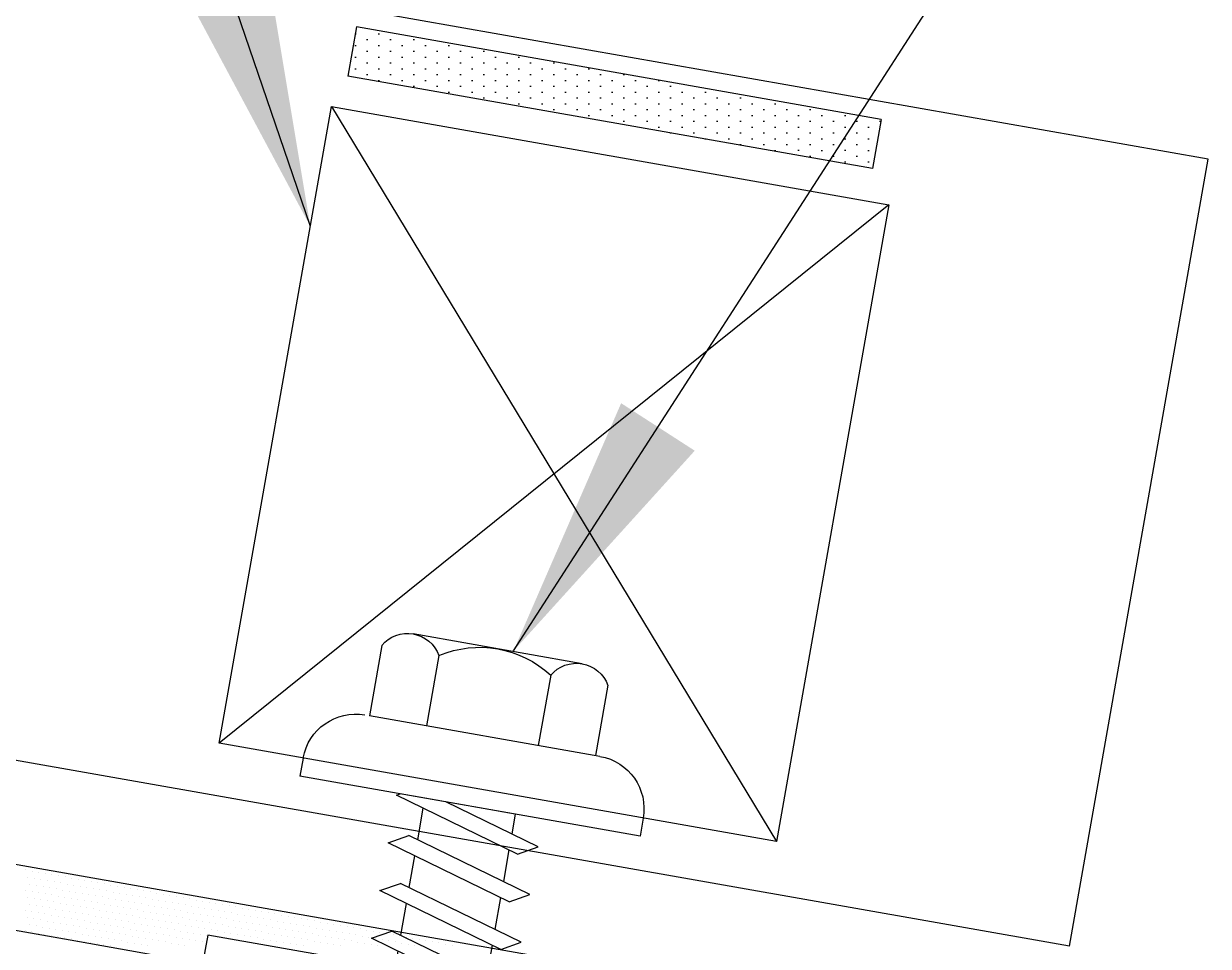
# Model space of a CAD drawing. Header units: inches. Extents: x -33163 to 19162, y -8858 to 30669.
# Drawn here: x -17013.512 to -17011.29, y 18034.654 to 18036.385 of the extents above; entities that cross this region are included whole.
import ezdxf

# ---------------------------------------------------------------- set-up
doc = ezdxf.new("R2010")
doc.units = ezdxf.units.IN
doc.layers.get('0').update_dxf_attribs({"color": 9, "lineweight": 0})
for name, color, linetype in [('20 - 7.2 PANEL', 5, 'Continuous'), ('CLOSURE', 8, 'Continuous'), ('FASTENER', 9, 'Continuous'), ('SEALANT', 11, 'Continuous'), ('TAPE', 9, 'Continuous'), ('TEXT', 7, 'Continuous')]:
    doc.layers.add(name, color=color, linetype=linetype)
doc.styles.add('TEXT', font='SIMPLEX.shx', dxfattribs={"width": 0.75, "height": 0.375})
doc.dimstyles.new('DETAIL$7', dxfattribs={"dimscale": 4, "dimtxt": 0.375, "dimasz": 0.125, "dimexe": 0.0625, "dimexo": 0.0625, "dimgap": 0.0625, "dimtad": 1, "dimdec": 4, "dimzin": 3, "dimdsep": 46, "dimlunit": 4, "dimtxsty": 'TEXT', "dimblk": 'ARCHTICK', "dimcen": 0.0625, "dimclrd": 7, "dimclre": 7, "dimclrt": 2, "dimadec": 0, "dimazin": 0, "dimtfac": 0.6, "dimtdec": 4, "dimtmove": 0, "dimatfit": 3, "dimfxl": 1, "dimfrac": 2, "dimtolj": 1, "dimtzin": 0, "dimarcsym": 0})

# ---------------------------------------------------------------- blocks, each defined once
blk = doc.blocks.new('*X325')
at = {"color": 0}
for p, q in [((-0.55625, 0.1375), (-0.55625, 0.1375)), ((-0.54375, 0.1375), (-0.54375, 0.1375)), ((-0.53125, 0.1375), (-0.53125, 0.1375)), ((-0.51875, 0.1375), (-0.51875, 0.1375)), ((-0.50625, 0.1375), (-0.50625, 0.1375)), ((-0.49375, 0.1375), (-0.49375, 0.1375)), ((-0.48125, 0.1375), (-0.48125, 0.1375)), ((-0.46875, 0.1375), (-0.46875, 0.1375)), ((-0.45625, 0.1375), (-0.45625, 0.1375)), ((-0.44375, 0.1375), (-0.44375, 0.1375)), ((-0.43125, 0.1375), (-0.43125, 0.1375)), ((-0.41875, 0.1375), (-0.41875, 0.1375)), ((-0.40625, 0.1375), (-0.40625, 0.1375)), ((-0.39375, 0.1375), (-0.39375, 0.1375)), ((-0.38125, 0.1375), (-0.38125, 0.1375)), ((-0.36875, 0.1375), (-0.36875, 0.1375)), ((-0.35625, 0.1375), (-0.35625, 0.1375)), ((-0.34375, 0.1375), (-0.34375, 0.1375)), ((-0.33125, 0.1375), (-0.33125, 0.1375)), ((-0.31875, 0.1375), (-0.31875, 0.1375)), ((-0.30625, 0.1375), (-0.30625, 0.1375)), ((-0.29375, 0.1375), (-0.29375, 0.1375)), ((-0.28125, 0.1375), (-0.28125, 0.1375)), ((-0.26875, 0.1375), (-0.26875, 0.1375)), ((-0.25625, 0.1375), (-0.25625, 0.1375)), ((-0.24375, 0.1375), (-0.24375, 0.1375)), ((-0.23125, 0.1375), (-0.23125, 0.1375)), ((-0.21875, 0.1375), (-0.21875, 0.1375)), ((-0.20625, 0.1375), (-0.20625, 0.1375)), ((-0.19375, 0.1375), (-0.19375, 0.1375)), ((-0.18125, 0.1375), (-0.18125, 0.1375)), ((-0.16875, 0.1375), (-0.16875, 0.1375)), ((-0.15625, 0.1375), (-0.15625, 0.1375)), ((-0.14375, 0.1375), (-0.14375, 0.1375)), ((-0.13125, 0.1375), (-0.13125, 0.1375)), ((-0.11875, 0.1375), (-0.11875, 0.1375)), ((-0.10625, 0.1375), (-0.10625, 0.1375)), ((-0.09375, 0.1375), (-0.09375, 0.1375)), ((-0.08125, 0.1375), (-0.08125, 0.1375)), ((-0.06875, 0.1375), (-0.06875, 0.1375)), ((-0.05625, 0.1375), (-0.05625, 0.1375)), ((-0.04375, 0.1375), (-0.04375, 0.1375)), ((-0.03125, 0.1375), (-0.03125, 0.1375)), ((-0.01875, 0.1375), (-0.01875, 0.1375)), ((-0.00625, 0.1375), (-0.00625, 0.1375)), ((0.00625, 0.1375), (0.00625, 0.1375)), ((0.01875, 0.1375), (0.01875, 0.1375)), ((0.03125, 0.1375), (0.03125, 0.1375)), ((0.04375, 0.1375), (0.04375, 0.1375)), ((0.05625, 0.1375), (0.05625, 0.1375)), ((0.06875, 0.1375), (0.06875, 0.1375)), ((0.08125, 0.1375), (0.08125, 0.1375)), ((0.09375, 0.1375), (0.09375, 0.1375)), ((0.10625, 0.1375), (0.10625, 0.1375)), ((0.11875, 0.1375), (0.11875, 0.1375)), ((0.13125, 0.1375), (0.13125, 0.1375)), ((0.14375, 0.1375), (0.14375, 0.1375)), ((0.15625, 0.1375), (0.15625, 0.1375)), ((0.16875, 0.1375), (0.16875, 0.1375)), ((0.18125, 0.1375), (0.18125, 0.1375)), ((0.19375, 0.1375), (0.19375, 0.1375)), ((0.20625, 0.1375), (0.20625, 0.1375)), ((0.21875, 0.1375), (0.21875, 0.1375)), ((0.23125, 0.1375), (0.23125, 0.1375)), ((0.24375, 0.1375), (0.24375, 0.1375)), ((0.25625, 0.1375), (0.25625, 0.1375)), ((-0.55, 0.125), (-0.55, 0.125)), ((-0.54375, 0.1125), (-0.54375, 0.1125)), ((-0.5375, 0.125), (-0.5375, 0.125)), ((-0.53125, 0.1125), (-0.53125, 0.1125)), ((-0.525, 0.125), (-0.525, 0.125)), ((-0.51875, 0.1125), (-0.51875, 0.1125)), ((-0.5125, 0.125), (-0.5125, 0.125)), ((-0.50625, 0.1125), (-0.50625, 0.1125)), ((-0.5, 0.125), (-0.5, 0.125)), ((-0.49375, 0.1125), (-0.49375, 0.1125)), ((-0.4875, 0.125), (-0.4875, 0.125)), ((-0.48125, 0.1125), (-0.48125, 0.1125)), ((-0.475, 0.125), (-0.475, 0.125)), ((-0.46875, 0.1125), (-0.46875, 0.1125)), ((-0.4625, 0.125), (-0.4625, 0.125)), ((-0.45625, 0.1125), (-0.45625, 0.1125)), ((-0.45, 0.125), (-0.45, 0.125)), ((-0.44375, 0.1125), (-0.44375, 0.1125)), ((-0.4375, 0.125), (-0.4375, 0.125)), ((-0.43125, 0.1125), (-0.43125, 0.1125)), ((-0.425, 0.125), (-0.425, 0.125)), ((-0.41875, 0.1125), (-0.41875, 0.1125)), ((-0.4125, 0.125), (-0.4125, 0.125)), ((-0.40625, 0.1125), (-0.40625, 0.1125)), ((-0.4, 0.125), (-0.4, 0.125)), ((-0.39375, 0.1125), (-0.39375, 0.1125)), ((-0.3875, 0.125), (-0.3875, 0.125)), ((-0.38125, 0.1125), (-0.38125, 0.1125)), ((-0.375, 0.125), (-0.375, 0.125)), ((-0.36875, 0.1125), (-0.36875, 0.1125)), ((-0.3625, 0.125), (-0.3625, 0.125)), ((-0.35625, 0.1125), (-0.35625, 0.1125)), ((-0.35, 0.125), (-0.35, 0.125)), ((-0.34375, 0.1125), (-0.34375, 0.1125)), ((-0.3375, 0.125), (-0.3375, 0.125)), ((-0.33125, 0.1125), (-0.33125, 0.1125)), ((-0.325, 0.125), (-0.325, 0.125)), ((-0.31875, 0.1125), (-0.31875, 0.1125)), ((-0.3125, 0.125), (-0.3125, 0.125)), ((-0.30625, 0.1125), (-0.30625, 0.1125)), ((-0.3, 0.125), (-0.3, 0.125)), ((-0.29375, 0.1125), (-0.29375, 0.1125)), ((-0.2875, 0.125), (-0.2875, 0.125)), ((-0.28125, 0.1125), (-0.28125, 0.1125)), ((-0.275, 0.125), (-0.275, 0.125)), ((-0.26875, 0.1125), (-0.26875, 0.1125)), ((-0.2625, 0.125), (-0.2625, 0.125)), ((-0.25625, 0.1125), (-0.25625, 0.1125)), ((-0.25, 0.125), (-0.25, 0.125)), ((-0.24375, 0.1125), (-0.24375, 0.1125)), ((-0.2375, 0.125), (-0.2375, 0.125)), ((-0.23125, 0.1125), (-0.23125, 0.1125)), ((-0.225, 0.125), (-0.225, 0.125)), ((-0.21875, 0.1125), (-0.21875, 0.1125)), ((-0.2125, 0.125), (-0.2125, 0.125)), ((-0.20625, 0.1125), (-0.20625, 0.1125)), ((-0.2, 0.125), (-0.2, 0.125)), ((-0.19375, 0.1125), (-0.19375, 0.1125)), ((-0.1875, 0.125), (-0.1875, 0.125)), ((-0.18125, 0.1125), (-0.18125, 0.1125)), ((-0.175, 0.125), (-0.175, 0.125)), ((-0.16875, 0.1125), (-0.16875, 0.1125)), ((-0.1625, 0.125), (-0.1625, 0.125)), ((-0.15625, 0.1125), (-0.15625, 0.1125)), ((-0.15, 0.125), (-0.15, 0.125)), ((-0.14375, 0.1125), (-0.14375, 0.1125)), ((-0.1375, 0.125), (-0.1375, 0.125)), ((-0.13125, 0.1125), (-0.13125, 0.1125)), ((-0.125, 0.125), (-0.125, 0.125)), ((-0.11875, 0.1125), (-0.11875, 0.1125)), ((-0.1125, 0.125), (-0.1125, 0.125)), ((-0.10625, 0.1125), (-0.10625, 0.1125)), ((-0.1, 0.125), (-0.1, 0.125)), ((-0.09375, 0.1125), (-0.09375, 0.1125)), ((-0.0875, 0.125), (-0.0875, 0.125)), ((-0.08125, 0.1125), (-0.08125, 0.1125)), ((-0.075, 0.125), (-0.075, 0.125)), ((-0.06875, 0.1125), (-0.06875, 0.1125)), ((-0.0625, 0.125), (-0.0625, 0.125)), ((-0.05625, 0.1125), (-0.05625, 0.1125)), ((-0.05, 0.125), (-0.05, 0.125)), ((-0.04375, 0.1125), (-0.04375, 0.1125)), ((-0.0375, 0.125), (-0.0375, 0.125)), ((-0.03125, 0.1125), (-0.03125, 0.1125)), ((-0.025, 0.125), (-0.025, 0.125)), ((-0.01875, 0.1125), (-0.01875, 0.1125)), ((-0.0125, 0.125), (-0.0125, 0.125)), ((-0.00625, 0.1125), (-0.00625, 0.1125)), ((0, 0.125), (0, 0.125)), ((0.00625, 0.1125), (0.00625, 0.1125)), ((0.0125, 0.125), (0.0125, 0.125)), ((0.01875, 0.1125), (0.01875, 0.1125)), ((0.025, 0.125), (0.025, 0.125)), ((0.03125, 0.1125), (0.03125, 0.1125)), ((0.0375, 0.125), (0.0375, 0.125)), ((0.04375, 0.1125), (0.04375, 0.1125)), ((0.05, 0.125), (0.05, 0.125)), ((0.05625, 0.1125), (0.05625, 0.1125)), ((0.0625, 0.125), (0.0625, 0.125)), ((0.06875, 0.1125), (0.06875, 0.1125)), ((0.075, 0.125), (0.075, 0.125)), ((0.08125, 0.1125), (0.08125, 0.1125)), ((0.0875, 0.125), (0.0875, 0.125)), ((0.09375, 0.1125), (0.09375, 0.1125)), ((0.1, 0.125), (0.1, 0.125)), ((0.10625, 0.1125), (0.10625, 0.1125)), ((0.1125, 0.125), (0.1125, 0.125)), ((0.11875, 0.1125), (0.11875, 0.1125)), ((0.125, 0.125), (0.125, 0.125)), ((0.1375, 0.125), (0.1375, 0.125)), ((0.15, 0.125), (0.15, 0.125)), ((0.1625, 0.125), (0.1625, 0.125)), ((0.175, 0.125), (0.175, 0.125)), ((0.1875, 0.125), (0.1875, 0.125)), ((-0.55, 0.1), (-0.55, 0.1)), ((-0.5375, 0.1), (-0.5375, 0.1)), ((-0.525, 0.1), (-0.525, 0.1)), ((-0.5125, 0.1), (-0.5125, 0.1)), ((-0.5, 0.1), (-0.5, 0.1)), ((-0.4875, 0.1), (-0.4875, 0.1)), ((-0.475, 0.1), (-0.475, 0.1)), ((-0.4625, 0.1), (-0.4625, 0.1)), ((-0.45, 0.1), (-0.45, 0.1)), ((-0.4375, 0.1), (-0.4375, 0.1)), ((-0.425, 0.1), (-0.425, 0.1)), ((-0.4125, 0.1), (-0.4125, 0.1)), ((-0.4, 0.1), (-0.4, 0.1)), ((-0.3875, 0.1), (-0.3875, 0.1)), ((-0.375, 0.1), (-0.375, 0.1)), ((-0.3625, 0.1), (-0.3625, 0.1)), ((-0.35, 0.1), (-0.35, 0.1)), ((-0.3375, 0.1), (-0.3375, 0.1)), ((-0.325, 0.1), (-0.325, 0.1)), ((-0.3125, 0.1), (-0.3125, 0.1)), ((-0.3, 0.1), (-0.3, 0.1)), ((-0.2875, 0.1), (-0.2875, 0.1)), ((-0.275, 0.1), (-0.275, 0.1)), ((-0.2625, 0.1), (-0.2625, 0.1)), ((-0.25, 0.1), (-0.25, 0.1)), ((-0.2375, 0.1), (-0.2375, 0.1)), ((-0.225, 0.1), (-0.225, 0.1)), ((-0.2125, 0.1), (-0.2125, 0.1)), ((-0.2, 0.1), (-0.2, 0.1)), ((-0.1875, 0.1), (-0.1875, 0.1)), ((-0.175, 0.1), (-0.175, 0.1)), ((-0.1625, 0.1), (-0.1625, 0.1)), ((-0.15, 0.1), (-0.15, 0.1)), ((-0.1375, 0.1), (-0.1375, 0.1)), ((-0.125, 0.1), (-0.125, 0.1)), ((-0.1125, 0.1), (-0.1125, 0.1)), ((-0.1, 0.1), (-0.1, 0.1)), ((-0.0875, 0.1), (-0.0875, 0.1)), ((-0.075, 0.1), (-0.075, 0.1)), ((-0.0625, 0.1), (-0.0625, 0.1)), ((-0.05, 0.1), (-0.05, 0.1)), ((-0.0375, 0.1), (-0.0375, 0.1)), ((-0.025, 0.1), (-0.025, 0.1)), ((-0.0125, 0.1), (-0.0125, 0.1)), ((0, 0.1), (0, 0.1)), ((0.0125, 0.1), (0.0125, 0.1)), ((0.025, 0.1), (0.025, 0.1)), ((0.0375, 0.1), (0.0375, 0.1)), ((0.05, 0.1), (0.05, 0.1)), ((-0.54375, 0.0875), (-0.54375, 0.0875)), ((-0.5375, 0.075), (-0.5375, 0.075)), ((-0.53125, 0.0875), (-0.53125, 0.0875)), ((-0.525, 0.075), (-0.525, 0.075)), ((-0.51875, 0.0875), (-0.51875, 0.0875)), ((-0.5125, 0.075), (-0.5125, 0.075)), ((-0.50625, 0.0875), (-0.50625, 0.0875)), ((-0.5, 0.075), (-0.5, 0.075)), ((-0.49375, 0.0875), (-0.49375, 0.0875)), ((-0.4875, 0.075), (-0.4875, 0.075)), ((-0.48125, 0.0875), (-0.48125, 0.0875)), ((-0.475, 0.075), (-0.475, 0.075)), ((-0.46875, 0.0875), (-0.46875, 0.0875)), ((-0.4625, 0.075), (-0.4625, 0.075)), ((-0.45625, 0.0875), (-0.45625, 0.0875)), ((-0.45, 0.075), (-0.45, 0.075)), ((-0.44375, 0.0875), (-0.44375, 0.0875)), ((-0.4375, 0.075), (-0.4375, 0.075)), ((-0.43125, 0.0875), (-0.43125, 0.0875)), ((-0.425, 0.075), (-0.425, 0.075)), ((-0.41875, 0.0875), (-0.41875, 0.0875)), ((-0.4125, 0.075), (-0.4125, 0.075)), ((-0.40625, 0.0875), (-0.40625, 0.0875)), ((-0.4, 0.075), (-0.4, 0.075)), ((-0.39375, 0.0875), (-0.39375, 0.0875)), ((-0.3875, 0.075), (-0.3875, 0.075)), ((-0.38125, 0.0875), (-0.38125, 0.0875)), ((-0.375, 0.075), (-0.375, 0.075)), ((-0.36875, 0.0875), (-0.36875, 0.0875)), ((-0.3625, 0.075), (-0.3625, 0.075)), ((-0.35625, 0.0875), (-0.35625, 0.0875)), ((-0.35, 0.075), (-0.35, 0.075)), ((-0.34375, 0.0875), (-0.34375, 0.0875)), ((-0.3375, 0.075), (-0.3375, 0.075)), ((-0.33125, 0.0875), (-0.33125, 0.0875)), ((-0.325, 0.075), (-0.325, 0.075)), ((-0.31875, 0.0875), (-0.31875, 0.0875)), ((-0.3125, 0.075), (-0.3125, 0.075)), ((-0.30625, 0.0875), (-0.30625, 0.0875)), ((-0.3, 0.075), (-0.3, 0.075)), ((-0.29375, 0.0875), (-0.29375, 0.0875)), ((-0.2875, 0.075), (-0.2875, 0.075)), ((-0.28125, 0.0875), (-0.28125, 0.0875)), ((-0.275, 0.075), (-0.275, 0.075)), ((-0.26875, 0.0875), (-0.26875, 0.0875)), ((-0.2625, 0.075), (-0.2625, 0.075)), ((-0.25625, 0.0875), (-0.25625, 0.0875)), ((-0.25, 0.075), (-0.25, 0.075)), ((-0.24375, 0.0875), (-0.24375, 0.0875)), ((-0.2375, 0.075), (-0.2375, 0.075)), ((-0.23125, 0.0875), (-0.23125, 0.0875)), ((-0.225, 0.075), (-0.225, 0.075)), ((-0.21875, 0.0875), (-0.21875, 0.0875)), ((-0.2125, 0.075), (-0.2125, 0.075)), ((-0.20625, 0.0875), (-0.20625, 0.0875)), ((-0.2, 0.075), (-0.2, 0.075)), ((-0.19375, 0.0875), (-0.19375, 0.0875)), ((-0.18125, 0.0875), (-0.18125, 0.0875)), ((-0.16875, 0.0875), (-0.16875, 0.0875)), ((-0.15625, 0.0875), (-0.15625, 0.0875)), ((-0.14375, 0.0875), (-0.14375, 0.0875)), ((-0.13125, 0.0875), (-0.13125, 0.0875)), ((-0.11875, 0.0875), (-0.11875, 0.0875)), ((-0.10625, 0.0875), (-0.10625, 0.0875)), ((-0.09375, 0.0875), (-0.09375, 0.0875)), ((-0.08125, 0.0875), (-0.08125, 0.0875)), ((-0.06875, 0.0875), (-0.06875, 0.0875)), ((-0.05625, 0.0875), (-0.05625, 0.0875)), ((-0.04375, 0.0875), (-0.04375, 0.0875)), ((-0.03125, 0.0875), (-0.03125, 0.0875)), ((-0.01875, 0.0875), (-0.01875, 0.0875)), ((-0.54375, 0.0625), (-0.54375, 0.0625)), ((-0.5375, 0.05), (-0.5375, 0.05)), ((-0.53125, 0.0625), (-0.53125, 0.0625)), ((-0.525, 0.05), (-0.525, 0.05)), ((-0.51875, 0.0625), (-0.51875, 0.0625)), ((-0.5125, 0.05), (-0.5125, 0.05)), ((-0.50625, 0.0625), (-0.50625, 0.0625)), ((-0.5, 0.05), (-0.5, 0.05)), ((-0.49375, 0.0625), (-0.49375, 0.0625)), ((-0.4875, 0.05), (-0.4875, 0.05)), ((-0.48125, 0.0625), (-0.48125, 0.0625)), ((-0.475, 0.05), (-0.475, 0.05)), ((-0.46875, 0.0625), (-0.46875, 0.0625)), ((-0.4625, 0.05), (-0.4625, 0.05)), ((-0.45625, 0.0625), (-0.45625, 0.0625)), ((-0.45, 0.05), (-0.45, 0.05)), ((-0.44375, 0.0625), (-0.44375, 0.0625)), ((-0.4375, 0.05), (-0.4375, 0.05)), ((-0.43125, 0.0625), (-0.43125, 0.0625)), ((-0.425, 0.05), (-0.425, 0.05)), ((-0.41875, 0.0625), (-0.41875, 0.0625)), ((-0.4125, 0.05), (-0.4125, 0.05)), ((-0.40625, 0.0625), (-0.40625, 0.0625)), ((-0.4, 0.05), (-0.4, 0.05)), ((-0.39375, 0.0625), (-0.39375, 0.0625)), ((-0.3875, 0.05), (-0.3875, 0.05)), ((-0.38125, 0.0625), (-0.38125, 0.0625)), ((-0.375, 0.05), (-0.375, 0.05)), ((-0.36875, 0.0625), (-0.36875, 0.0625)), ((-0.3625, 0.05), (-0.3625, 0.05)), ((-0.35625, 0.0625), (-0.35625, 0.0625)), ((-0.35, 0.05), (-0.35, 0.05)), ((-0.34375, 0.0625), (-0.34375, 0.0625)), ((-0.3375, 0.05), (-0.3375, 0.05)), ((-0.33125, 0.0625), (-0.33125, 0.0625)), ((-0.325, 0.05), (-0.325, 0.05)), ((-0.31875, 0.0625), (-0.31875, 0.0625)), ((-0.3125, 0.05), (-0.3125, 0.05)), ((-0.30625, 0.0625), (-0.30625, 0.0625)), ((-0.3, 0.05), (-0.3, 0.05)), ((-0.29375, 0.0625), (-0.29375, 0.0625)), ((-0.2875, 0.05), (-0.2875, 0.05)), ((-0.28125, 0.0625), (-0.28125, 0.0625)), ((-0.275, 0.05), (-0.275, 0.05)), ((-0.26875, 0.0625), (-0.26875, 0.0625)), ((-0.2625, 0.05), (-0.2625, 0.05)), ((-0.25625, 0.0625), (-0.25625, 0.0625)), ((-0.25, 0.05), (-0.25, 0.05)), ((-0.24375, 0.0625), (-0.24375, 0.0625)), ((-0.2375, 0.05), (-0.2375, 0.05)), ((-0.23125, 0.0625), (-0.23125, 0.0625)), ((-0.21875, 0.0625), (-0.21875, 0.0625)), ((-0.20625, 0.0625), (-0.20625, 0.0625)), ((-0.5375, 0.025), (-0.5375, 0.025)), ((-0.53125, 0.0375), (-0.53125, 0.0375)), ((-0.525, 0.025), (-0.525, 0.025)), ((-0.51875, 0.0375), (-0.51875, 0.0375)), ((-0.5125, 0.025), (-0.5125, 0.025)), ((-0.50625, 0.0375), (-0.50625, 0.0375)), ((-0.5, 0.025), (-0.5, 0.025)), ((-0.49375, 0.0375), (-0.49375, 0.0375)), ((-0.4875, 0.025), (-0.4875, 0.025)), ((-0.48125, 0.0375), (-0.48125, 0.0375)), ((-0.475, 0.025), (-0.475, 0.025)), ((-0.46875, 0.0375), (-0.46875, 0.0375)), ((-0.4625, 0.025), (-0.4625, 0.025)), ((-0.45625, 0.0375), (-0.45625, 0.0375)), ((-0.45, 0.025), (-0.45, 0.025)), ((-0.44375, 0.0375), (-0.44375, 0.0375)), ((-0.4375, 0.025), (-0.4375, 0.025)), ((-0.43125, 0.0375), (-0.43125, 0.0375)), ((-0.425, 0.025), (-0.425, 0.025)), ((-0.41875, 0.0375), (-0.41875, 0.0375)), ((-0.4125, 0.025), (-0.4125, 0.025)), ((-0.40625, 0.0375), (-0.40625, 0.0375)), ((-0.4, 0.025), (-0.4, 0.025)), ((-0.39375, 0.0375), (-0.39375, 0.0375)), ((-0.3875, 0.025), (-0.3875, 0.025)), ((-0.38125, 0.0375), (-0.38125, 0.0375)), ((-0.375, 0.025), (-0.375, 0.025)), ((-0.36875, 0.0375), (-0.36875, 0.0375)), ((-0.35625, 0.0375), (-0.35625, 0.0375)), ((-0.34375, 0.0375), (-0.34375, 0.0375)), ((-0.33125, 0.0375), (-0.33125, 0.0375)), ((-0.31875, 0.0375), (-0.31875, 0.0375)), ((-0.30625, 0.0375), (-0.30625, 0.0375))]:
    blk.add_line(p, q, dxfattribs=at)
blk = doc.blocks.new('TBTS')
at = {"color": 9}
blk.add_lwpolyline([(0.4327, 0.022), (0.1801, 0.022), (0.1801, 0.0766), (-0.1987, 0.0766), (-0.1987, 0.022), (-0.4513, 0.022), (-0.7039, 0.022), (-0.7039, 0.0766), (-1.0828, 0.0766), (-1.0828, 0.022), (-1.3353, 0.022), (-1.3353, 0.1448), (-0.4513, 0.1448), (0.4327, 0.1448), (1.3168, 0.1448), (1.3168, 0.022), (1.0642, 0.022), (1.0642, 0.0766), (0.6853, 0.0766), (0.6853, 0.022)], close=True, dxfattribs=at)
at = {"layer": 'TAPE', "color": 251}
blk.add_blockref('*X325', (0, 0), dxfattribs=at)
blk = doc.blocks.new('A$C6938402A')
at = {"layer": 'TAPE'}
h = blk.add_hatch(dxfattribs=at)
h.set_pattern_fill('DOTS', color=256, scale=0.35, angle=270, style=0)
h.set_pattern_definition([(270, (-22.332364, -26.379487), (0.021875, -0.0109375), [0, -0.021875])])
h.paths.add_polyline_path([(-0.5633, -0.0401), (-0.547, -0.1325), (0.4378, 0.0412), (0.4215, 0.1335)])
at = {"layer": 'SEALANT'}
for p, q in [((-0.5633, -0.0401), (0.4215, 0.1335)), ((0.4215, 0.1335), (0.4378, 0.0412)), ((-0.547, -0.1325), (0.4378, 0.0412)), ((-0.5633, -0.0401), (-0.547, -0.1325))]:
    blk.add_line(p, q, dxfattribs=at)
blk = doc.blocks.new('_ArchTick')
at = {"color": 0, "linetype": 'ByBlock', "const_width": 0.15}
blk.add_lwpolyline([(-0.5, -0.5), (0.5, 0.5)], dxfattribs=at)
blk = doc.blocks.new('fz2')
at = {"layer": 'FASTENER'}
for p, q in [((-0.161, 0.3366), (0.161, 0.3366)), ((-0.2154, 0.3051), (-0.2154, 0.1712)), ((-0.1065, 0.3051), (-0.1065, 0.1712)), ((0.1065, 0.3051), (0.1065, 0.1712)), ((0.2154, 0.3051), (0.2154, 0.1712)), ((-0.224, 0.1712), (0.2154, 0.1712)), ((-0.324, 0.0712), (-0.324, 0.0369)), ((0.324, 0.0712), (0.324, 0.0369)), ((-0.324, 0.0369), (0.324, 0.0369)), ((-0.1392, -0.016), (0.0458, 0.0369)), ((-0.1035, -0.0361), (0.1392, 0.0333)), ((-0.0863, 0.0369), (0.0863, 0.0369)), ((-0.0863, 0.0369), (-0.0863, -0.0008)), ((0.0863, 0.0369), (0.1328, 0.0369)), ((0.1392, 0.0333), (0.1328, 0.0369)), ((0.0863, 0.0181), (0.0863, -0.0425)), ((-0.1035, -0.0361), (-0.1392, -0.016)), ((-0.1392, -0.1069), (0.1035, -0.0375)), ((-0.0863, -0.0311), (-0.0863, -0.0917)), ((0.1392, -0.0576), (0.1035, -0.0375)), ((-0.1035, -0.127), (0.1392, -0.0576)), ((0.0863, -0.0728), (0.0863, -0.1334)), ((-0.1035, -0.127), (-0.1392, -0.1069)), ((-0.1392, -0.1977), (0.1035, -0.1284)), ((-0.0863, -0.122), (-0.0863, -0.1826)), ((0.1392, -0.1485), (0.1035, -0.1284)), ((-0.1035, -0.2178), (0.1392, -0.1485)), ((0.0863, -0.1636), (0.0863, -0.2243)), ((-0.1035, -0.2178), (-0.1392, -0.1977)), ((-0.1392, -0.2886), (0.1035, -0.2193)), ((-0.0863, -0.2129), (-0.0863, -0.2735)), ((0.1392, -0.2394), (0.1035, -0.2193)), ((-0.1035, -0.3087), (0.1392, -0.2394)), ((0.0863, -0.2545), (0.0863, -0.3152)), ((-0.1035, -0.3087), (-0.1392, -0.2886)), ((-0.1392, -0.3795), (0.1035, -0.3102)), ((-0.0863, -0.3038), (-0.0863, -0.3644)), ((0.1392, -0.3303), (0.1035, -0.3102)), ((-0.1035, -0.3996), (0.1392, -0.3303)), ((0.0863, -0.3454), (0.0863, -0.4061)), ((-0.1035, -0.3996), (-0.1392, -0.3795)), ((-0.0863, -0.3947), (-0.0863, -0.4553)), ((-0.1392, -0.4704), (0.1035, -0.4011)), ((-0.1035, -0.4905), (0.1392, -0.4212)), ((0.1392, -0.4212), (0.1035, -0.4011)), ((0.0863, -0.4363), (0.0863, -0.497)), ((-0.1035, -0.4905), (-0.1392, -0.4704)), ((-0.0863, -0.4856), (-0.0863, -0.5462)), ((-0.1392, -0.5613), (0.1035, -0.492)), ((0.1392, -0.5121), (0.1035, -0.492)), ((-0.1035, -0.5814), (0.1392, -0.5121)), ((0.0863, -0.5272), (0.0863, -0.5879)), ((-0.1035, -0.5814), (-0.1392, -0.5613)), ((-0.0863, -0.5765), (-0.0863, -0.6371)), ((-0.1392, -0.6522), (0.1035, -0.5829)), ((0.1392, -0.603), (0.1035, -0.5829)), ((-0.1035, -0.6723), (0.1392, -0.603)), ((0.0863, -0.6181), (0.0863, -0.6787)), ((-0.1035, -0.6723), (-0.1392, -0.6522)), ((-0.1392, -0.7431), (0.1035, -0.6738)), ((-0.0863, -0.6674), (-0.0863, -0.728)), ((0.1392, -0.6939), (0.1035, -0.6738)), ((-0.1035, -0.7632), (0.1392, -0.6939)), ((0.0863, -0.709), (0.0863, -1.0503)), ((-0.1035, -0.7632), (-0.1392, -0.7431)), ((-0.0863, -0.7583), (-0.0863, -1.0503)), ((-0.0019, -1.0955), (0.0143, -0.9088)), ((0, -1.1111), (-0.0863, -1.0503)), ((0, -1.1111), (0.0863, -1.0503))]:
    blk.add_line(p, q, dxfattribs=at)
for centre, radius, start, end in [((-0.161, 0.2738), 0.0628, 29.8754, 150.1246), ((0, 0.141), 0.1956, 56.9974, 123.0026), ((0.161, 0.2738), 0.0628, 29.8754, 150.1246), ((-0.224, 0.0712), 0.1, 90, 180), ((0.224, 0.0712), 0.1, 0, 90), ((-0.046, -0.9207), 0.0615, 11.1445, 130.906), ((0.0544, -1.0967), 0.0563, 55.4585, 194.8454)]:
    blk.add_arc(centre, radius, start, end, dxfattribs=at)

msp = doc.modelspace()

# ---------------------------------------------------------------- linework, layer by layer
at = {"layer": '20 - 7.2 PANEL'}
for p, q in [((-17011.28953, 18036.13081), (-17024.73867, 18038.50226)), ((-17011.55, 18034.6536), (-17024.98554, 18037.02265)), ((-17011.55, 18034.6536), (-17011.28953, 18036.13081))]:
    msp.add_line(p, q, dxfattribs=at)
at = {"layer": 'CLOSURE'}
for p, q in [((-17013.14552, 18035.03465), (-17012.93488, 18036.22927)), ((-17012.93488, 18036.22927), (-17011.88914, 18036.04488)), ((-17012.93488, 18036.22927), (-17012.09979, 18034.85026)), ((-17011.88914, 18036.04488), (-17013.14552, 18035.03465)), ((-17011.88914, 18036.04488), (-17012.09979, 18034.85026)), ((-17012.09979, 18034.85026), (-17013.14552, 18035.03465))]:
    msp.add_line(p, q, dxfattribs=at)

# ---------------------------------------------------------------- block references
at = {"layer": 'FASTENER', "xscale": -1, "rotation": 350.0000000000001}
msp.add_blockref('fz2', (-17012.68141, 18034.8802), dxfattribs=at)
at = {"layer": 'SEALANT', "rotation": 349.9999999999999}
msp.add_blockref('TBTS', (-17012.98484, 18034.5648), dxfattribs=at)
at = {"layer": 'TEXT', "xscale": -1}
msp.add_blockref('A$C6938402A', (-17012.46672, 18036.24535), dxfattribs=at)

# ---------------------------------------------------------------- leaders
for points in [[(-17012.59335, 18035.2079), (-17011.6061, 18036.73815), (-17013.51186, 18042.81937)], [(-17012.97454, 18036.00436), (-17014.55934, 18040.65465), (-17014.80154, 18040.65465)]]:
    msp.add_leader(points, dimstyle='DETAIL$7')

doc.saveas('drawing.dxf')
